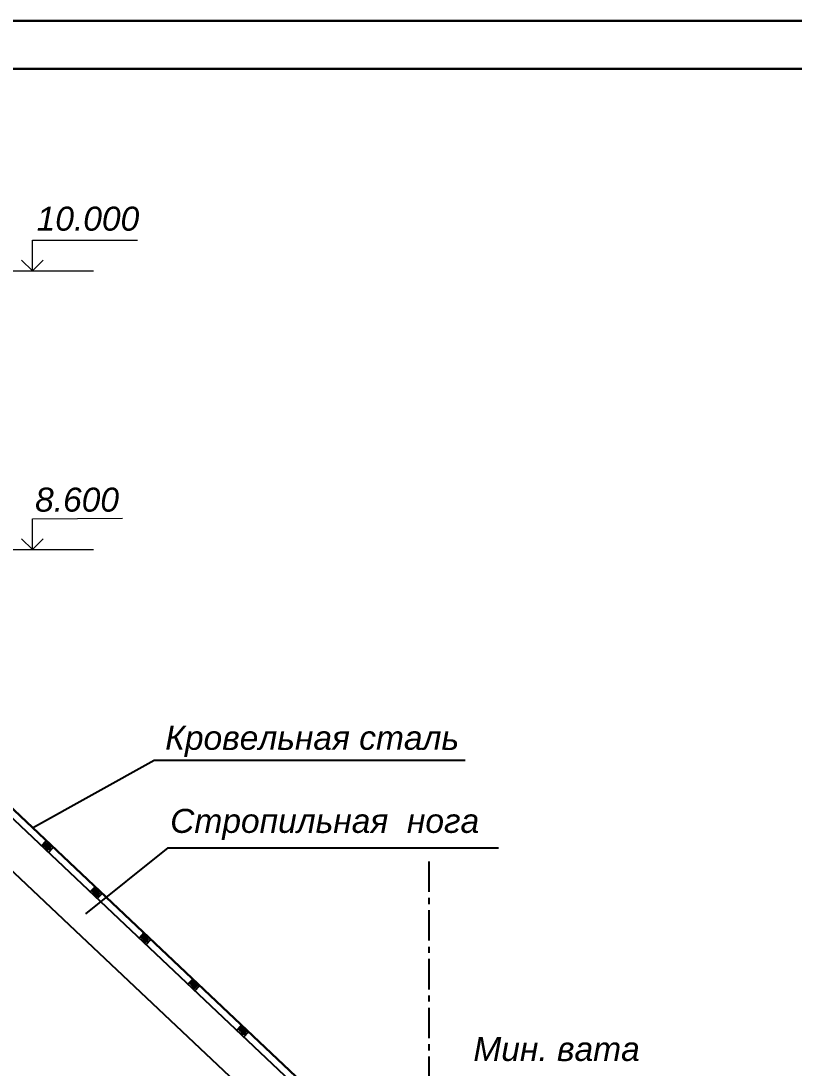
# Model space of a CAD drawing. Header units: millimetres. Extents: x 84778 to 227326, y -44398 to 146312.
# Drawn here: x 200403 to 208455, y 4098 to 15002 of the extents above; entities that cross this region are included whole.
import ezdxf

# ---------------------------------------------------------------- set-up
doc = ezdxf.new("R2010")
doc.units = ezdxf.units.MM
doc.header["$LTSCALE"] = 10
doc.linetypes.add('CENTER', pattern=[50.8, 31.75, -6.35, 6.35, -6.35])
doc.linetypes.add('DASHED', pattern=[19.05, 12.7, -6.35])
for name, color, linetype in [('Осевая', 7, 'CENTER'), ('Размерная', 7, 'Continuous'), ('Штриховка', 7, 'DASHED')]:
    doc.layers.add(name, color=color, linetype=linetype)
doc.layers.add('Тонкая', color=7, linetype='Continuous', lineweight=25)
doc.styles.add('STIL 888', font='ARIALI.TTF')

msp = doc.modelspace()

# ---------------------------------------------------------------- linework, layer by layer
at = {"lineweight": 30}
for p, q in [((143226.4, 15002.5), (227326.4, 15002.5)), ((145226.4, 14502.5), (226826.4, 14502.5))]:
    msp.add_line(p, q, dxfattribs=at)
at = {"layer": 'Осевая'}
msp.add_line((204651.6, 6250), (204651.6, -15039.6), dxfattribs=at)
at = {"layer": 'Размерная', "linetype": 'ByBlock', "lineweight": 20}
for p, q in [((200522.7, 12398.4), (200522.7, 12718.4)), ((200522.7, 12718.4), (201617.4, 12718.4)), ((200409.6, 12511.5), (200522.7, 12398.4)), ((200635.9, 12511.5), (200522.7, 12398.4)), ((200522.7, 9816.7), (201462.1, 9822.9)), ((200522.7, 9496.7), (200522.7, 9816.7)), ((200409.6, 9609.8), (200522.7, 9496.7)), ((200635.9, 9609.8), (200522.7, 9496.7))]:
    msp.add_line(p, q, dxfattribs=at)
at = {"layer": 'Тонкая', "linetype": 'ByBlock', "lineweight": 0, "ltscale": 1000}
for p, q in [((199886.1, 12398.4), (201159.3, 12398.4)), ((199886.1, 9496.7), (201159.3, 9496.7))]:
    msp.add_line(p, q, dxfattribs=at)
at = {"layer": 'Тонкая', "lineweight": 30, "ltscale": 50}
msp.add_line((206211.6, 1231.2), (197451.6, 9498.6), dxfattribs=at)
at = {"layer": 'Тонкая', "ltscale": 50}
for p, q in [((205994.8, 1335.8), (197451.6, 9398.6)), ((205753.8, 1663.3), (197523.9, 9430.4)), ((200616.5, 6411.6), (200666.4, 6464.5)), ((200971.7, 5526.4), (200067.6, 6379.7)), ((200689.2, 6343), (200739.2, 6395.9)), ((201125.2, 5931.6), (201175.1, 5984.5)), ((201197.9, 5863), (201247.8, 5915.8)), ((204251.6, 2431), (200971.7, 5526.4)), ((201633.8, 5451.5), (201683.7, 5504.4)), ((201706.5, 5382.9), (201756.5, 5435.8)), ((202142.5, 4971.5), (202192.4, 5024.4)), ((202215.2, 4902.9), (202265.1, 4955.8)), ((202651.1, 4491.5), (202701, 4544.4)), ((202723.8, 4422.8), (202773.7, 4475.7))]:
    msp.add_line(p, q, dxfattribs=at)
at = {"layer": 'Тонкая', "ltscale": 1000}
for points in [[(200523, 6599.9), (201791.8, 7303.9), (205027.9, 7303.9)], [(201078.2, 5704.8), (201935.9, 6391.7), (205375.2, 6391.7)]]:
    msp.add_lwpolyline(points, dxfattribs=at)
at = {"layer": 'Штриховка', "linetype": 'Continuous', "ltscale": 1000}
for p, q in [((200651.2, 6436.5), (200651.2, 6417.5)), ((200651.9, 6436.5), (200660.7, 6440.2)), ((200660.7, 6440.2), (200679.1, 6434.3)), ((200665.1, 6447.6), (200668.8, 6416.7)), ((200679.1, 6434.3), (200690.8, 6428.5)), ((200686.4, 6438.7), (200689.4, 6425.5)), ((200636.5, 6413), (200643.8, 6418.9)), ((200643.8, 6418.9), (200673.2, 6425.5)), ((200645.3, 6403.5), (200654.1, 6407.2)), ((200651.2, 6417.5), (200663.7, 6393.2)), ((200654.1, 6407.2), (200676.1, 6405.7)), ((200657, 6383.7), (200670.3, 6380)), ((200661.4, 6394.7), (200678.3, 6392.5)), ((200663.7, 6393.2), (200672.5, 6377.8)), ((200668.8, 6416.7), (200674.7, 6399.1)), ((200670.3, 6380), (200687.2, 6377.8)), ((200672.5, 6377.8), (200676.1, 6368.3)), ((200673.2, 6425.5), (200689.4, 6418.2)), ((200674.7, 6399.1), (200678.3, 6378.5)), ((200676.1, 6405.7), (200696.7, 6400.6)), ((200678.3, 6392.5), (200702.6, 6384.4)), ((200678.3, 6378.5), (200682.8, 6369.7)), ((200682.8, 6369.7), (200687.2, 6362.4)), ((200687.2, 6377.8), (200704.8, 6375.6)), ((200689.4, 6425.5), (200693, 6408.6)), ((200689.4, 6418.2), (200704.8, 6411.6)), ((200690.8, 6428.5), (200698.9, 6421.9)), ((200693, 6408.6), (200696, 6385.1)), ((200696, 6385.1), (200696, 6373.4)), ((200696, 6373.4), (200696.7, 6365.3)), ((200696.7, 6400.6), (200714.4, 6391.8)), ((200698.9, 6421.9), (200709.2, 6416)), ((200709.2, 6416), (200712.9, 6410.8)), ((200712.9, 6410.8), (200725.4, 6403.5)), ((201145.1, 5933), (201152.5, 5938.9)), ((201152.5, 5938.9), (201181.9, 5945.5)), ((201153.9, 5923.5), (201162.7, 5927.1)), ((201159.8, 5956.5), (201159.8, 5937.4)), ((201159.8, 5937.4), (201172.3, 5913.2)), ((201160.5, 5956.5), (201169.4, 5960.2)), ((201162.7, 5927.1), (201184.8, 5925.7)), ((201165.7, 5903.6), (201178.9, 5900)), ((201169.4, 5960.2), (201187.7, 5954.3)), ((201170.1, 5914.6), (201187, 5912.4)), ((201172.3, 5913.2), (201181.1, 5897.8)), ((201173.8, 5967.5), (201177.4, 5936.7)), ((201177.4, 5936.7), (201183.3, 5919.1)), ((201178.9, 5900), (201195.8, 5897.8)), ((201181.1, 5897.8), (201184.8, 5888.2)), ((201181.9, 5945.5), (201198, 5938.1)), ((201183.3, 5919.1), (201187, 5898.5)), ((201184.8, 5925.7), (201205.4, 5920.5)), ((201187, 5912.4), (201211.2, 5904.4)), ((201187, 5898.5), (201191.4, 5889.7)), ((201187.7, 5954.3), (201199.5, 5948.4)), ((201191.4, 5889.7), (201195.8, 5882.3)), ((201195.1, 5958.7), (201198, 5945.5)), ((201195.8, 5897.8), (201213.4, 5895.6)), ((201198, 5945.5), (201201.7, 5928.6)), ((201198, 5938.1), (201213.4, 5931.5)), ((201199.5, 5948.4), (201207.6, 5941.8)), ((201201.7, 5928.6), (201204.6, 5905.1)), ((201204.6, 5905.1), (201204.6, 5893.4)), ((201204.6, 5893.4), (201205.4, 5885.3)), ((201205.4, 5920.5), (201223, 5911.7)), ((201207.6, 5941.8), (201217.9, 5935.9)), ((201217.9, 5935.9), (201221.5, 5930.8)), ((201221.5, 5930.8), (201234, 5923.5)), ((201653.8, 5453), (201661.1, 5458.8)), ((201661.1, 5458.8), (201690.5, 5465.4)), ((201668.5, 5476.5), (201668.5, 5457.4)), ((201668.5, 5457.4), (201680.9, 5433.1)), ((201669.2, 5476.5), (201678, 5480.1)), ((201678, 5480.1), (201696.4, 5474.3)), ((201682.4, 5487.5), (201686.1, 5456.6)), ((201686.1, 5456.6), (201692, 5439)), ((201690.5, 5465.4), (201706.7, 5458.1)), ((201696.4, 5474.3), (201708.1, 5468.4)), ((201703.7, 5478.7), (201706.7, 5465.4)), ((201706.7, 5465.4), (201710.3, 5448.6)), ((201706.7, 5458.1), (201722.1, 5451.5)), ((201708.1, 5468.4), (201716.2, 5461.8)), ((201716.2, 5461.8), (201726.5, 5455.9)), ((201726.5, 5455.9), (201730.2, 5450.8)), ((201662.6, 5443.4), (201671.4, 5447.1)), ((201671.4, 5447.1), (201693.4, 5445.6)), ((201674.3, 5423.6), (201687.6, 5419.9)), ((201678.7, 5434.6), (201695.6, 5432.4)), ((201680.9, 5433.1), (201689.8, 5417.7)), ((201687.6, 5419.9), (201704.5, 5417.7)), ((201689.8, 5417.7), (201693.4, 5408.2)), ((201692, 5439), (201695.6, 5418.5)), ((201693.4, 5445.6), (201714, 5440.5)), ((201695.6, 5432.4), (201719.9, 5424.3)), ((201695.6, 5418.5), (201700.1, 5409.6)), ((201700.1, 5409.6), (201704.5, 5402.3)), ((201704.5, 5417.7), (201722.1, 5415.5)), ((201710.3, 5448.6), (201713.3, 5425.1)), ((201713.3, 5425.1), (201713.3, 5413.3)), ((201713.3, 5413.3), (201714, 5405.2)), ((201714, 5440.5), (201731.6, 5431.7)), ((201730.2, 5450.8), (201742.7, 5443.4)), ((202162.4, 4972.9), (202169.8, 4978.8)), ((202169.8, 4978.8), (202199.1, 4985.4)), ((202171.2, 4963.4), (202180, 4967)), ((202177.1, 4996.4), (202177.1, 4977.3)), ((202177.1, 4977.3), (202189.6, 4953.1)), ((202177.8, 4996.4), (202186.7, 5000.1)), ((202180, 4967), (202202.1, 4965.6)), ((202183, 4943.6), (202196.2, 4939.9)), ((202186.7, 5000.1), (202205, 4994.2)), ((202187.4, 4954.6), (202204.3, 4952.4)), ((202189.6, 4953.1), (202198.4, 4937.7)), ((202191.1, 5007.4), (202194.7, 4976.6)), ((202194.7, 4976.6), (202200.6, 4959)), ((202196.2, 4939.9), (202213.1, 4937.7)), ((202198.4, 4937.7), (202202.1, 4928.1)), ((202199.1, 4985.4), (202215.3, 4978.1)), ((202200.6, 4959), (202204.3, 4938.4)), ((202202.1, 4965.6), (202222.7, 4960.4)), ((202204.3, 4952.4), (202228.5, 4944.3)), ((202204.3, 4938.4), (202208.7, 4929.6)), ((202205, 4994.2), (202216.8, 4988.3)), ((202208.7, 4929.6), (202213.1, 4922.3)), ((202212.4, 4998.6), (202215.3, 4985.4)), ((202213.1, 4937.7), (202230.7, 4935.5)), ((202215.3, 4985.4), (202219, 4968.5)), ((202215.3, 4978.1), (202230.7, 4971.4)), ((202216.8, 4988.3), (202224.9, 4981.7)), ((202219, 4968.5), (202221.9, 4945)), ((202221.9, 4945), (202221.9, 4933.3)), ((202221.9, 4933.3), (202222.7, 4925.2)), ((202222.7, 4960.4), (202240.3, 4951.6)), ((202224.9, 4981.7), (202235.2, 4975.9)), ((202235.2, 4975.9), (202238.8, 4970.7)), ((202238.8, 4970.7), (202251.3, 4963.4)), ((202671.1, 4492.9), (202678.4, 4498.7)), ((202678.4, 4498.7), (202707.8, 4505.4)), ((202679.9, 4483.3), (202688.7, 4487)), ((202685.7, 4516.4), (202685.7, 4497.3)), ((202685.7, 4497.3), (202698.2, 4473.1)), ((202686.5, 4516.4), (202695.3, 4520)), ((202688.7, 4487), (202710.7, 4485.5)), ((202695.3, 4520), (202713.7, 4514.2)), ((202696, 4474.5), (202712.9, 4472.3)), ((202698.2, 4473.1), (202707.1, 4457.6)), ((202699.7, 4527.4), (202703.4, 4496.5)), ((202703.4, 4496.5), (202709.3, 4478.9)), ((202707.8, 4505.4), (202724, 4498)), ((202709.3, 4478.9), (202712.9, 4458.4)), ((202710.7, 4485.5), (202731.3, 4480.4)), ((202712.9, 4472.3), (202737.2, 4464.2)), ((202713.7, 4514.2), (202725.4, 4508.3)), ((202721, 4518.6), (202724, 4505.4)), ((202724, 4505.4), (202727.6, 4488.5)), ((202724, 4498), (202739.4, 4491.4)), ((202725.4, 4508.3), (202733.5, 4501.7)), ((202727.6, 4488.5), (202730.6, 4465)), ((202731.3, 4480.4), (202748.9, 4471.6)), ((202733.5, 4501.7), (202743.8, 4495.8)), ((202743.8, 4495.8), (202747.5, 4490.7)), ((202747.5, 4490.7), (202760, 4483.3)), ((202691.6, 4463.5), (202704.9, 4459.8)), ((202704.9, 4459.8), (202721.8, 4457.6)), ((202707.1, 4457.6), (202710.7, 4448.1)), ((202712.9, 4458.4), (202717.3, 4449.6)), ((202717.3, 4449.6), (202721.8, 4442.2)), ((202721.8, 4457.6), (202739.4, 4455.4)), ((202730.6, 4465), (202730.6, 4453.2)), ((202730.6, 4453.2), (202731.3, 4445.2))]:
    msp.add_line(p, q, dxfattribs=at)

# ---------------------------------------------------------------- texts
at = {"layer": 'Размерная', "linetype": 'ByBlock', "ltscale": 50, "style": 'STIL 888'}
for s, p in [('10.000', (200566.9, 12818.2)), ('8.600', (200550.5, 9892.1))]:
    msp.add_text(s, height=250, dxfattribs=at).set_placement(p)
at = {"layer": 'Тонкая', "linetype": 'Continuous', "lineweight": 0, "ltscale": 1000, "style": 'STIL 888'}
for s, p in [('Кровельная сталь', (201905, 7411.9)), ('Стропильная  нога', (201957.4, 6546.8)), ('Мин. вата', (205114.9, 4171.5))]:
    msp.add_text(s, height=250, dxfattribs=at).set_placement(p)

doc.saveas('drawing.dxf')
